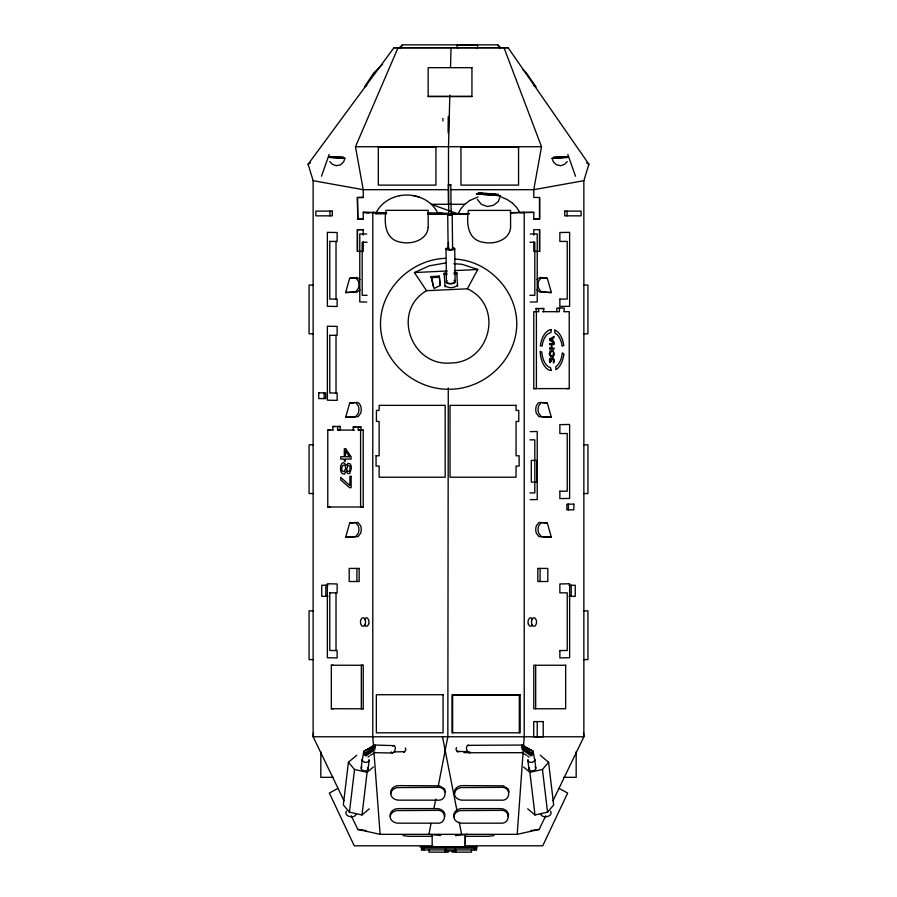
<?xml version="1.0" encoding="UTF-8"?>
<svg xmlns="http://www.w3.org/2000/svg" width="897" height="897" viewBox="0 0 897 897"><rect width="100%" height="100%" fill="white"/><g stroke="black" fill="none" stroke-linecap="round" stroke-linejoin="round"><path stroke-width="1.35" d="M458.445 47.709L393.985 47.709L308.086 164.241L313.143 180.678L313.131 736.773L344.033 800.808M324.165 398.571L324.165 392.875M325.802 596.337L325.802 585.248M353.25 430.089L353.25 426.927L360.919 426.927L360.919 430.1L363.218 430.1L363.218 507.007L327.775 506.984L327.775 430.067L330.399 430.067M331.329 665.238L363.218 665.26L363.218 708.765L331.329 708.742L331.329 665.238L333.224 665.238M332.865 430.078L332.865 426.49L335.489 426.49M336.016 650.538L336.016 592.861M336.027 393.009L336.027 335.332M336.027 299.105L336.027 241.428M337.575 430.078L337.575 426.49L340.198 426.49L340.198 430.078L337.575 430.078L354.506 430.089M357.421 229.654L357.421 251.384L357.421 229.654L363.218 229.654L363.218 235.092M357.421 197.475L357.813 219.216L357.421 197.475L363.218 197.475L363.218 189.693L355.481 146.727L398.044 47.765L508.083 47.709L588.914 164.241L583.857 180.678L583.869 736.773L552.967 800.808M363.218 507.007L360.605 507.007L360.605 430.1L358.295 430.1L358.295 426.927L360.919 426.927M363.218 241.876L363.218 251.395L357.421 251.384M357.421 219.204L363.218 219.216L363.218 212.365L386.551 212.735M448.276 387.997L447.838 736.605L438.117 786.826M448.455 247.987L448.466 242.381M448.5 204.774L448.5 146.727L449.823 95.149M540.095 581.514L540.095 568.429M567.061 215.852L567.061 211.109M363.924 751.26L374.991 745.059L374.811 748.67L365.146 755.263L363.722 752.908L363.924 751.26L374.991 745.059L394.31 745.631C396.418 747.605 395.207 752.213 392.471 753.032L374.991 752.673L374.912 752.067M450.529 67.275L451.034 47.765M351.243 815.754L357.858 829.445L380.115 834.333L517.21 834.333L523.119 751.966M523.512 746.382L524.218 736.605L524.218 212.365L533.782 212.365L533.782 219.216L539.579 219.204L539.579 197.475L533.782 197.475L533.782 189.693L541.519 146.727L504.024 47.765M313.513 732.591L313.131 736.773L583.869 736.773L583.487 732.591M522.088 752.067L522.009 752.673L469.355 752.74C466.619 751.921 465.42 747.324 467.516 745.34L522.009 745.059L533.076 751.26L534.5 758.873A3.263 2.209 -6.3 0 1 534.668 760.622L532.885 762.046A3.633 2.467 -6.3 0 1 530.217 762.315L528.21 761.261A3.263 2.209 -6.3 0 1 528.041 759.524M356.759 755.229L348.428 762.259L343.316 804.923L349.438 812.166L362.007 814.969L369.306 808.814M349.438 812.166L354.539 769.491L348.428 762.259M361.188 768.011L362.209 759.423M362.007 814.969L367.12 772.295L373.376 767.025M369.407 755.992L368.062 757.135M368.05 769.301L369.082 760.712M375.047 752.594L370.539 755.24M368.959 759.524A3.263 2.209 6.3 0 1 368.79 761.261L366.783 762.315A3.633 2.467 6.3 0 1 364.115 762.046L362.343 760.622A3.263 2.209 6.3 0 1 362.5 758.873L363.655 751.664M444.699 816.662C446.168 811.953 440.932 808.399 436.704 808.612L398.403 808.612C394.175 808.399 388.939 811.953 390.408 816.662M508.341 816.662C509.81 811.953 504.574 808.399 500.335 808.612L462.045 808.612C457.818 808.399 452.581 811.953 454.05 816.662M431.031 823.48L428.923 834.333L440.685 835.522M433.924 808.545L435.763 799.048M356.412 813.534C355.526 819.23 343.248 816.786 346.41 811.18M345.637 292.568L349.662 278.305L355.672 277.7L358.307 281.053A7.221 4.205 90 0 1 358.352 288.352L355.761 291.805L345.637 292.568L356.995 292.074L360.022 289.877M345.637 417.385L349.662 403.112L355.672 402.506L358.307 405.859A7.221 4.205 90 0 1 358.352 413.158L355.761 416.612L345.637 417.385L358.116 416.612L360.706 413.158A7.221 4.205 90 0 0 360.65 405.859L359.058 403.224L356.905 402.282M345.637 537.337L349.662 523.063L355.672 522.469L358.307 525.821A7.221 4.205 90 0 1 358.352 533.121L355.761 536.563L345.637 537.337L358.116 536.563L360.706 533.121A7.221 4.205 90 0 0 360.65 525.821L358.015 522.469L349.662 523.063M321.496 176.204L329.177 154.419M328.65 157.379L344.919 158.332L343.686 161.808L340.546 164.79L336.274 165.71L332.417 164.319L329.737 161.561M477.731 194.167L476.285 193.864L500.593 195.681L498.183 201.634L493.496 205.267L487.531 206.534L481.341 204.359L477.282 199.325M522.177 749.668L531.136 755.958L532.964 753.682L533.345 751.664M365.18 624.144L364.26 625.691A4.328 2.545 90 0 1 361.738 625.691L360.818 624.144A4.171 2.456 90 0 1 360.818 619.928L361.738 618.381A4.328 2.545 90 0 1 364.249 618.381L365.18 619.928M368.589 624.144L367.669 625.691A4.328 2.545 90 0 1 365.157 625.691M531.82 619.928L532.751 618.381A4.328 2.545 -90 0 1 535.262 618.381L536.182 619.928A4.171 2.456 -90 0 1 536.182 624.144L535.262 625.691A4.328 2.545 -90 0 1 532.74 625.691L531.82 624.144M456.483 747.638L455.956 749.589L458.075 752.123M517.21 834.333L539.142 829.445L545.757 815.754M467.382 288.823C504.316 305.776 490.48 362.814 450.563 363.027C410.983 366.447 391.305 311.124 426.546 290.684L467.382 288.823L477.765 269.481L462.101 264.312L453.871 263.651M451.225 214.271L458.042 213.979L460.823 208.844L464.769 204.292L469.725 200.491M400.309 48.404L402.305 44.85L497.779 44.85L500.739 47.776M457.548 284.999C454.712 288.318 448.119 288.61 445.002 285.571M529.477 767.54L529.073 768.101A3.263 2.209 -6.3 0 0 529.241 769.85L531.248 770.893A3.633 2.467 -6.3 0 0 533.917 770.624L535.688 769.2A3.263 2.209 -6.3 0 0 535.531 767.462L535.027 766.991M448.365 184.76L450.799 184.704L451.169 214.562L450.159 214.899L448.735 214.618L448.354 184.659L450.799 184.704M448.735 214.618L451.169 214.562M537.045 279.55L540.095 277.465L547.338 278.305L551.363 292.568L540.005 292.074L536.978 289.877M403.751 752.415L405.87 749.881L405.343 747.93M523.624 767.025L529.88 772.295L542.461 769.491L548.572 762.259L540.241 755.229M527.694 808.814L534.993 814.969L547.562 812.166L553.684 804.923L548.572 762.259M567.263 161.561L564.583 164.319L560.726 165.71L556.454 164.79L553.314 161.808L552.081 158.332L568.35 157.379M382.537 64.326L373.634 73.094L364.44 86.964L366.795 85.574M399.344 47.776L402.305 44.85M361.973 766.991L361.469 767.462A3.263 2.209 6.3 0 0 361.312 769.2L363.083 770.624A3.633 2.467 6.3 0 0 365.752 770.893L367.759 769.85A3.263 2.209 6.3 0 0 367.927 768.101L367.523 767.54M447.121 280.649L446.392 282.073C448.534 284.17 453.243 284.013 455.059 281.591L454.05 280.268M469.355 752.74L470.342 752.258L465.296 752.157M374.823 749.668L365.864 755.958L365.146 755.263L374.823 747.694L364.53 754.489M392.617 746.035L393.783 745.508M364.036 753.682L374.834 746.797M308.086 164.241L310.485 162.884M338.023 788.362L329.356 793.049L354.248 845.804L432.713 845.804M373.948 746.27L364.361 751.058M469.725 200.502L478.023 196.892M426.546 290.684L414.436 272.565L429.383 265.792L445.641 262.978M448.937 248.323L448.265 248.615A2.086 0.65 -0.7 0 0 448.343 249.131L449.599 249.478A2.321 0.729 -0.7 0 0 451.314 249.433L452.48 249.041A2.086 0.65 -0.7 0 0 452.581 248.693M454.364 283.194L452.626 283.654A4.53 1.424 -0.7 0 1 449.285 283.732L447.435 283.351M448.309 133.182L448.455 116.341L448.422 131.5M399.423 195.725C389.298 197.8 379.734 204.168 375.652 213.912L386.585 213.688M540.095 402.282L537.942 403.224L536.35 405.859A7.221 4.205 -90 0 0 536.294 413.158L538.884 416.612L551.363 417.385L547.338 403.112L541.328 402.506L538.693 405.859A7.221 4.205 -90 0 0 538.649 413.158L541.239 416.612L551.363 417.385M449.005 213.935L447.838 214.327A2.086 0.65 -0.7 0 0 447.917 214.843L449.173 215.179A2.321 0.729 -0.7 0 0 450.888 215.145L452.054 214.753A2.086 0.65 -0.7 0 0 451.987 214.237L450.72 213.89M448.534 247.65L446.269 248.413A4.059 1.278 -0.7 0 0 446.403 249.422L448.87 250.084A4.53 1.424 -0.7 0 0 452.211 250.005L454.476 249.243A4.059 1.278 -0.7 0 0 454.342 248.234L452.884 247.718M583.857 180.678L533.782 189.693L451.292 189.693M445.417 258.314C409.985 259.558 378.713 290.875 380.575 326.856C382.301 362.893 416.387 391.137 451.853 389.208C487.273 387.964 518.556 356.647 516.694 320.666C514.956 288.554 487.093 260.545 454.958 259.087M354.461 402.697L349.662 403.112M494 835.567L488.529 836.307L465.184 836.307L465.184 846.757M530.934 830.566L539.142 829.445M399.423 195.737C413.921 192.889 430.795 198.876 437.545 212.623L448.5 214.383L427.847 213.834M455.362 835.6L467.741 834.333M498.306 194.301L478.224 192.754L482.743 193.326M498.205 195.557L478.28 194.1M563.921 157.558L553.326 158.264L554.099 158.264M431.154 276.556L439.317 276.119L440.18 285.526L434.058 288.498L431.154 276.556L433.464 286.962M431.21 277.678L439.373 277.24L440.113 285.302M414.436 272.565L447.48 270.95M454.364 270.625L477.765 269.481M447.042 274.482L444.262 274.605L444.194 273.282L446.986 273.148M453.949 272.834L456.741 272.71L457.605 286.322M454.017 274.157L456.808 274.034L456.741 272.71M565.301 157.491L566.332 157.446M451.258 214.316L469.153 213.834M510.449 212.735L524.218 212.365L510.315 212.903M533.782 212.365L519.935 212.69L516.863 207.678L512.658 203.294M459.197 213.822L466.115 213.677M427.847 212.824L448.478 213.351M451.213 213.531L469.041 213.755M394.175 751.899L404.805 751.697M530.239 234.016L537.225 233.904L537.225 301.941L530.239 302.065M530.239 431.625L537.225 431.502L537.225 499.551L530.239 499.663M539.579 197.475L539.579 219.204M539.579 229.654L539.579 251.384L539.579 229.654L533.782 229.654L533.782 235.092M536.698 460.396L536.698 482.126M533.076 751.26L523.052 746.27M528.938 757.135L527.593 755.992M463.928 752.65L469.893 752.617M529.903 242.257L534.814 242.235L534.814 295.292L529.903 295.315M529.903 439.866L534.814 439.844L534.814 492.902L529.903 492.924M476.206 47.709L508.083 47.709M428.149 96.428L471.934 96.428M355.481 146.727L541.519 146.727M552.081 158.332L553.18 158.332M448.5 189.693L363.218 189.693L313.143 180.678M464.769 204.292L431.289 204.281L458.042 213.979M533.782 219.216L538.626 219.204M539.579 251.384L533.782 251.395L533.782 241.876M349.662 278.305L356.905 277.465L359.955 279.55M313.221 285.067L309.084 285.067L309.084 333.807L313.221 333.807M583.779 285.067L587.916 285.067L587.916 333.807L583.779 333.807M536.081 311.696L536.081 308.534L538.705 308.534L538.705 311.696L533.782 311.696L533.782 388.614L536.395 388.614L536.395 311.696M541.194 308.523L543.75 308.534L543.75 311.696M536.081 308.534L543.75 308.534M542.494 311.696L559.425 311.685L559.425 308.097M564.056 311.674L569.225 311.674L569.225 388.58L533.782 388.614M566.601 388.58L569.225 388.58M547.338 403.112L542.539 402.697M353.25 426.927L355.806 426.927M358.295 430.1L363.218 430.1M313.221 444.789L309.073 444.789L309.073 493.541L313.221 493.541M583.779 444.789L587.927 444.789L587.927 493.541L583.779 493.541M535.352 460.396L531.293 460.396L531.293 482.126L535.352 482.126M327.775 506.984L330.399 506.984M547.338 523.063L538.985 522.469L536.35 525.821A7.221 4.205 -90 0 0 536.294 533.121L538.884 536.563L551.363 537.337L547.338 523.063L541.328 522.469L538.693 525.821A7.221 4.205 -90 0 0 538.649 533.121L541.239 536.563L551.363 537.337M327.977 585.248L321.754 585.248L321.754 596.337L327.977 596.337M569.023 585.248L575.246 585.248L575.246 596.337L569.023 596.337M313.221 610.857L309.073 610.857L309.073 659.598L313.221 659.598M583.779 610.857L587.927 610.857L587.927 659.598L583.779 659.598M363.218 665.26L361.323 665.26L361.323 708.776L363.218 708.765M331.329 708.742L333.224 708.742M333.348 777.329L320.823 777.329L320.823 751.809M563.652 777.329L576.177 777.329L576.177 751.809M432.152 836.307L408.471 836.307L403 835.567M464.893 845.804L542.752 845.804L567.644 793.049L558.977 788.362M419.998 846.936L477.282 846.936M445.674 851.096L449.632 851.096M450.765 851.096L454.723 851.096M448.321 852.15L428.957 852.15L428.957 849.93M452.133 852.15L471.497 852.15L471.497 849.93M343.82 158.332L344.919 158.332M358.374 197.475L363.218 197.475M358.374 219.204L363.218 219.216M358.374 229.654L363.218 229.654M332.865 426.49L340.198 426.49M327.775 430.067L332.944 430.078M367.097 242.257L362.186 242.235L362.186 295.292L367.097 295.315M393.985 47.709L398.044 47.765M498.463 195.658L500.593 195.681M366.761 234.016L359.775 233.904L359.775 301.941L366.761 302.065M457.022 751.417L467.662 751.608M342.901 158.264L343.674 158.264L333.079 157.558M430.459 213.946L433.229 214.013M427.779 213.789L448.5 214.383M330.668 157.446L331.699 157.491M495.312 194.212L490.502 193.931M551.363 292.568L541.239 291.805L538.649 288.352A7.221 4.205 -90 0 1 538.693 281.053L541.328 277.7L547.338 278.305M368.745 213.049L363.218 212.365L376.314 212.667L372.782 212.365L372.782 736.605L373.522 746.382M357.858 829.445L366.066 830.566M392.471 753.032L391.148 751.955M354.539 769.491L367.12 772.295M468.055 745.216L469.209 745.743M412.732 195.456L419.168 197.015M501.558 197.082L507.489 199.717L512.658 203.294M532.639 751.058L522.009 745.059L522.189 748.67L531.854 755.263L522.177 747.694L532.47 754.489M586.515 162.884L588.914 164.241M533.67 85.574L536.025 86.964L526.449 73.094L522.491 69.192M522.166 746.797L532.964 753.682M526.461 755.24L522.009 752.673M550.59 811.18C553.752 816.786 541.474 819.23 540.588 813.534M497.779 44.85L499.82 48.404M528.411 624.144L529.331 625.691A4.328 2.545 -90 0 0 531.843 625.691M567.823 154.419L575.504 176.204M442.468 736.605L457.089 811.258M459.208 822.123L461.607 834.333M509.204 792.006L508.094 788.811L503.06 785.828L462.628 785.604C458.389 785.402 453.153 788.956 454.622 793.666M445.562 792.006L444.452 788.811L439.418 785.828L398.986 785.604C394.747 785.402 389.522 788.956 390.98 793.666M542.461 769.491L547.562 812.166M534.791 759.423L535.812 768.011M529.88 772.295L534.993 814.969M527.918 760.712L528.95 769.301M373.937 751.966L380.115 834.333M444.194 273.282L445.058 286.894M439.317 276.119L439.373 277.24M454.734 248.906L455.149 282.544M452.178 214.574L452.604 248.861M447.715 214.506L448.141 248.794M446.011 248.761L446.426 282.398M356.905 568.429L356.905 581.514M329.939 211.109L329.939 215.852M571.198 585.248L571.198 596.337M568.406 504.148L568.406 509.844M564.135 311.674L564.135 308.086L556.802 308.097L556.802 311.685M537.225 721.58L537.225 736.773M535.677 665.26L535.677 708.776M519.329 732.804L519.329 694.715L452.615 694.715L452.615 732.804M476.116 848.136L476.116 849.93M473.975 848.136L473.975 849.93M465.285 834.602L465.285 846.757L432.152 846.757L432.152 834.602M455.698 849.93L455.698 852.15M454.801 848.136L454.801 849.93M445.921 848.136L445.921 849.93M444.755 849.93L444.755 852.15M442.916 118.404L442.916 121.028M424.057 848.136L424.057 849.93M421.926 848.136L421.926 849.93M365.157 618.381A4.328 2.545 90 0 1 367.669 618.381L368.589 619.928A4.328 2.545 90 0 1 368.611 624.323M365.191 619.962A4.328 2.545 90 0 1 365.191 624.323M531.843 618.381A4.328 2.545 -90 0 0 529.331 618.381L528.411 619.928A4.328 2.545 -90 0 0 528.389 624.323M531.809 624.323A4.328 2.545 -90 0 1 531.809 619.962M446.818 283.071A4.059 1.278 -0.7 0 1 446.482 282.746M318.715 392.875L318.715 398.571L325.701 398.571L325.701 392.875L318.715 392.875M329.771 592.827L329.771 650.504L337.137 650.538L337.137 657.916L327.36 657.725L327.36 583.768L337.137 583.958L337.137 592.861L329.771 592.827M329.771 335.299L329.771 392.976L337.137 393.009L337.149 400.376L327.371 400.197L327.371 326.239L337.137 326.418L337.137 335.332L329.771 335.299M329.771 241.405L329.771 299.071L337.137 299.105L337.149 306.482L327.371 306.303L327.371 232.345L337.137 232.525L337.137 241.428L329.771 241.405M376.056 455.777L376.056 466.07L379.139 466.07L379.139 477.215L445.181 477.215L445.181 405.354L379.139 405.354L379.139 410.4L376.426 410.4L376.426 421.444L379.139 421.444L379.139 455.777L376.056 455.777M537.841 568.429L537.83 581.514L547.798 581.514L547.809 568.429L537.841 568.429M549.603 348.126L549.603 349.135L554.054 349.135L554.054 348.126L551.879 348.126L551.879 344.605L554.054 344.605L554.054 343.585L549.614 343.585L549.614 344.605L551.352 344.605L551.352 348.126L549.603 348.126M549.614 339.032L549.614 340.288L554.054 342.867L554.054 341.835L552.81 341.14L552.821 338.225L554.054 337.53L554.054 336.453L549.614 339.032M550.433 362.478L549.783 362.545C548.695 359.506 550.399 356.412 551.711 358.778C553.393 355.447 555.041 361.256 553.875 362.792L553.214 362.724A4.552 2.646 -90 0 0 553.584 361.132L553.55 359.798A1.502 0.875 -90 0 0 553.225 358.957L552.485 358.722A1.132 0.662 -90 0 0 552.059 359.226L551.386 361.379L551.094 359.159L550.265 359.148L550.433 362.478M552.317 338.505L552.305 340.86L550.22 339.683L552.317 338.505M559.863 650.538L559.863 657.916L569.64 657.725L569.64 583.768L559.863 583.958L559.863 592.861L567.229 592.827L567.229 650.504L559.863 650.538M559.863 491.231L559.863 498.597L569.629 498.418L569.629 424.46L559.863 424.64L559.863 433.554L567.229 433.52L567.229 491.197L559.863 491.231M559.863 299.105L559.851 306.482L569.629 306.303L569.629 232.345L559.863 232.525L559.863 241.428L567.229 241.405L567.229 299.071L559.863 299.105M564.706 211.098L564.706 215.852L581.11 215.852L581.11 211.109L564.706 211.098M457.156 45.175L457.145 47.709L477.608 47.743L477.619 45.209L457.156 45.175M351.355 468.469L349.774 473.47L348.025 473.672L346.231 471.127L344.515 474.087C339.817 474.614 339.873 467.191 341.398 464.198C344.347 459.174 346.298 469.075 347.901 463.256L350.166 463.951A5.124 2.983 90 0 1 351.164 466.339L351.355 468.469M554.144 353.631C554.66 359.058 547.495 356.67 549.67 352.229A2.926 1.704 -90 0 1 550.444 350.783L553.214 350.783L554.144 353.631M341.589 467.797L342.082 470.925L344.089 471.721L345.58 468.649L345.513 466.249L344.392 465.207L342.856 465.319L341.589 467.797M550.052 353.126C552.832 363.162 556.062 345.569 550.052 353.126M350.335 468.458L349.348 471.295L347.576 471.127L346.623 469.714L347.576 466.451A2.556 1.491 90 0 1 348.787 465.498L349.92 466.328L350.335 468.458M551.397 329.558L550.971 332.484A17.749 10.327 -90 0 0 542.64 343.002L542.136 345.973L540.364 345.973A20.597 11.986 -90 0 1 551.397 329.558M390.98 792.107C389.522 796.816 394.747 800.371 398.986 800.158L437.276 800.158C447.614 801.391 447.614 786.142 437.276 787.364L396.844 787.588L393.133 789.248L390.98 792.107M390.408 815.115C388.939 819.824 394.175 823.379 398.403 823.166L436.704 823.166C447.031 824.399 447.031 809.15 436.704 810.372L396.261 810.596L392.55 812.245L390.408 815.115M454.622 792.107C453.153 796.816 458.389 800.371 462.628 800.158L500.918 800.158C511.245 801.391 511.245 786.142 500.918 787.364L460.486 787.588L456.764 789.248L454.622 792.107M454.05 815.115C452.581 819.824 457.818 823.379 462.045 823.166L500.335 823.166C510.673 824.399 510.673 809.15 500.335 810.372L459.903 810.596L456.192 812.245L454.05 815.115M428.183 227.479C427.163 239.835 412.194 244.545 401.632 242.369C385.25 240.284 383.916 223.701 385.99 210.335L428.183 210.335L428.183 227.479M510.584 227.546C509.552 239.903 494.595 244.612 484.021 242.437C467.64 240.351 466.317 223.768 468.391 210.403L510.584 210.403L510.584 227.546M563.675 345.468L562.071 346.141L561.724 343.663A17.749 10.327 -90 0 0 556.252 333.863L555.086 333.292L554.514 329.95A20.597 11.986 -90 0 1 563.473 343.629L563.675 345.468M553.584 157.379L567.05 156.605L553.584 157.379M330.107 156.583L343.73 157.412L330.107 156.583M471.934 67.667L428.149 67.667L428.149 96.506L471.934 96.506L471.934 67.667M435.931 147.209L378.321 147.22L378.321 185.118L435.931 185.118L435.931 147.209M518.556 147.209L460.946 147.22L460.946 185.118L518.556 185.096L518.556 147.209M332.294 211.098L315.89 211.109L315.89 215.852L332.294 215.852L332.294 211.098M516.055 405.354L450.014 405.354L450.014 477.215L516.055 477.215L516.055 466.07L519.128 466.07L519.128 455.777L516.055 455.777L516.055 421.444L518.769 421.444L518.769 410.4L516.055 410.4L516.055 405.354M345.771 448.87L344.302 448.87L344.313 456.752L340.748 456.752L340.748 459.051L344.313 459.051L344.313 461.17L345.423 461.17L345.423 459.051L351.119 459.051L351.119 456.842L345.771 448.87M349.482 456.752L345.423 456.752L345.423 450.731L349.482 456.752M351.131 476.352L349.908 476.352L349.908 485.58L340.748 477.417L340.759 479.962L349.572 487.676L351.131 487.676L351.131 476.352M573.856 504.148L566.87 504.148L566.87 509.844L573.856 509.844L573.856 504.148M359.159 568.429L349.191 568.429L349.202 581.514L359.17 581.514L359.159 568.429M565.671 665.238L533.782 665.26L533.782 708.765L565.671 708.742L565.671 665.238M443.073 694.715L376.359 694.715L376.359 732.804L443.073 732.804L443.073 694.715M520.17 694.917L452.032 694.917L452.032 732.793L520.17 732.793L520.17 694.906M543.212 721.58L533.704 721.58L533.704 736.773L543.212 736.773L543.212 721.58M476.599 848.136L421.433 848.136L421.433 849.93L476.599 849.93L476.599 848.136M551.24 370.495L549.682 370.304A20.597 11.986 -90 0 1 540.14 351.344L541.833 352.084A17.749 10.327 -90 0 0 550.534 367.68L551.24 370.495M563.832 354.27L562.307 352.801A17.749 10.327 -90 0 1 555.848 366.66L555.871 369.676A20.597 11.986 -90 0 0 563.832 354.27"/></g></svg>
